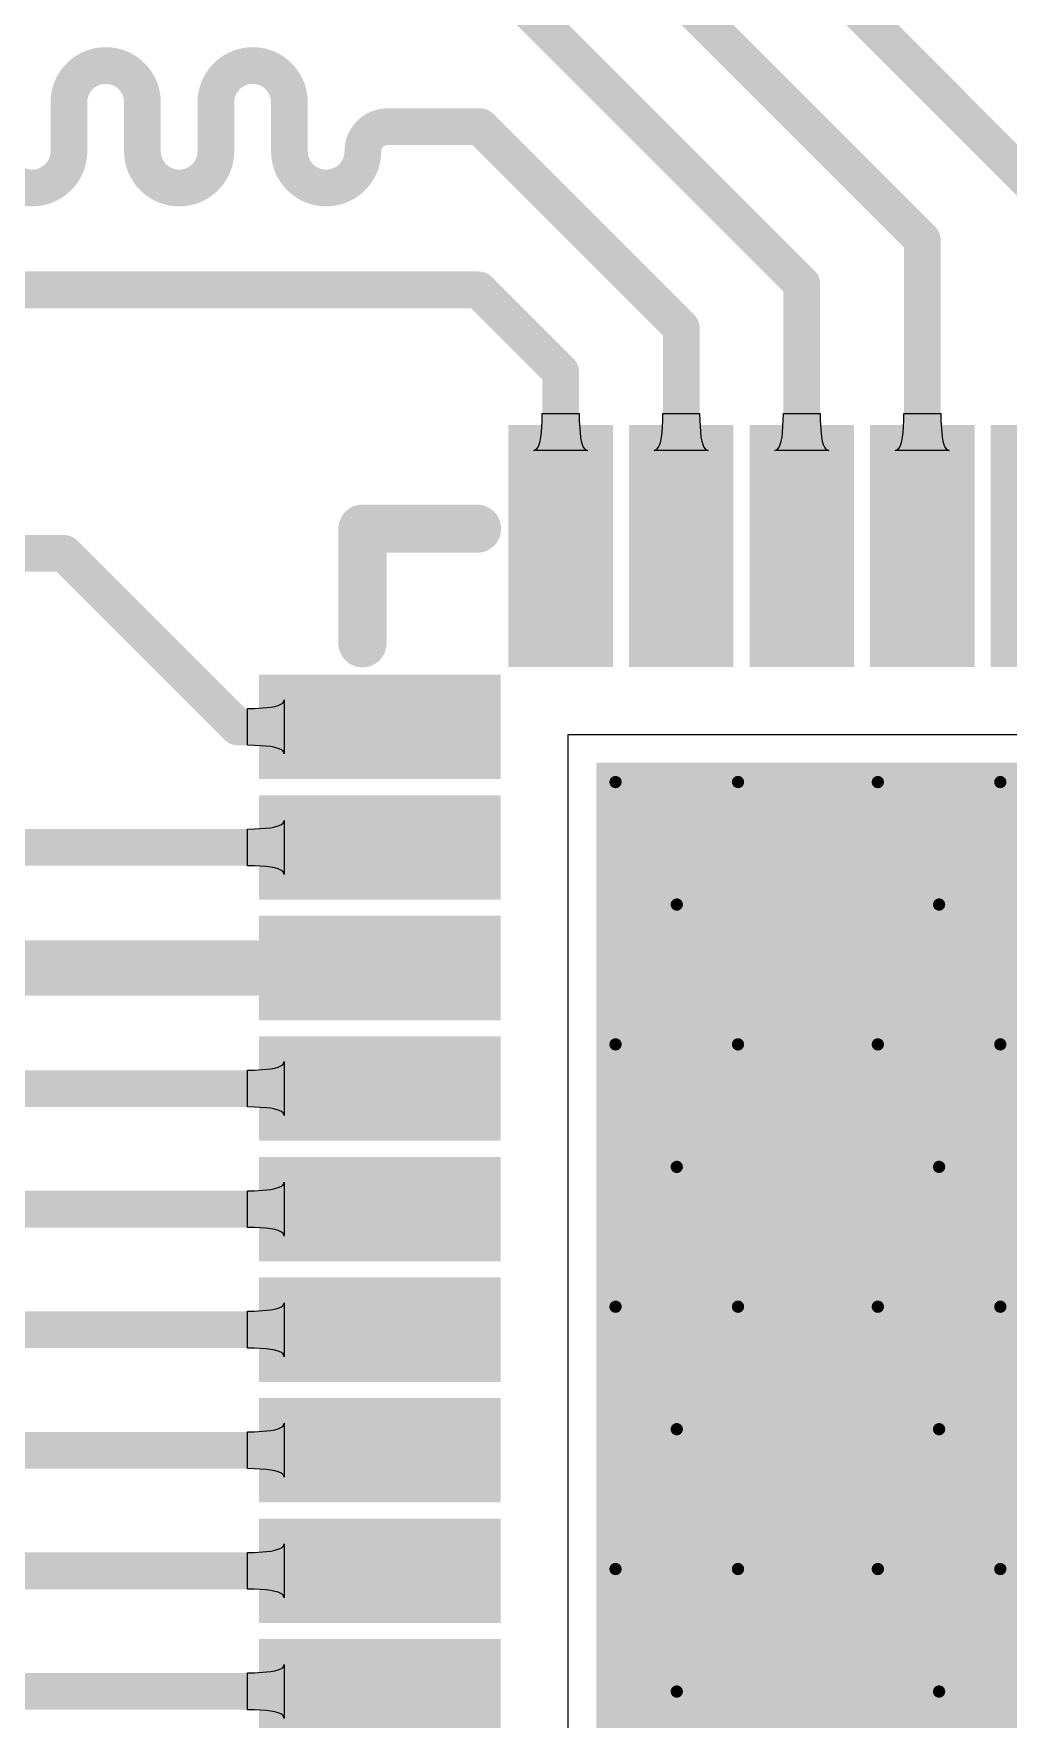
# Model space of a CAD drawing. Extents: x 75 to 173, y 40 to 188.
# Drawn here: x 116.15 to 120.19, y 144.31 to 151.3 of the extents above; entities that cross this region are included whole.
import ezdxf

# ---------------------------------------------------------------- set-up
doc = ezdxf.new("R2010")
doc.units = 0
doc.header["$MEASUREMENT"] = 0
doc.layers.get('0').update_dxf_attribs({"linetype": 'CONTINUOUS'})
for name, color, linetype in [('BottomLayer', 5, 'CONTINUOUS'), ('DRILLDRAWING', 1, 'CONTINUOUS'), ('MULTILAYER', 9, 'CONTINUOUS'), ('TopLayer', 1, 'CONTINUOUS'), ('TOPOVERLAY', 2, 'CONTINUOUS'), ('TOPPASTE', 8, 'CONTINUOUS'), ('TOPSOLDER', 216, 'CONTINUOUS'), ('ViaHoleLayer', 16, 'CONTINUOUS')]:
    doc.layers.add(name, color=color, linetype=linetype)

# ---------------------------------------------------------------- blocks, each defined once
blk = doc.blocks.new('QFN_64PIN_7')
at = {"layer": 'TOPOVERLAY', "const_width": 0.2}
for points in [[(-4.572, -4.572), (-4.572, -4.097002)], [(-4.097002, -4.572), (-4.572, -4.572)]]:
    blk.add_lwpolyline(points, dxfattribs=at)
at = {"layer": 'TOPOVERLAY', "const_width": 0.1}
for points in [[(-4.622, -4.097002, 1), (-4.522, -4.097002, 1)], [(-4.622, -4.572, 1), (-4.522, -4.572, 1)], [(-4.622, -4.572, 1), (-4.522, -4.572, 1)], [(-4.147002, -4.572, 1), (-4.047002, -4.572, 1)]]:
    blk.add_lwpolyline(points, format="xyb", close=True, dxfattribs=at)
at = {"layer": 'TOPPASTE'}
for points in [[(-3.500001, -3.500001), (3.500001, -3.500001), (-3.500001, 3.500001), (3.500001, 3.500001)], [(-4.9, -2.134997), (-4.9, -2.364994), (-4.100002, -2.134997), (-4.100002, -2.364994)], [(-4.9, -2.634996), (-4.9, -2.864993), (-4.100002, -2.634996), (-4.100002, -2.864993)], [(-4.9, -3.134995), (-4.9, -3.364992), (-4.100002, -3.134995), (-4.100002, -3.364992)], [(-4.9, -3.634994), (-4.9, -3.864991), (-4.100002, -3.634994), (-4.100002, -3.864991)], [(-3.634994, -4.100002), (-3.864991, -4.100002), (-3.634994, -4.9), (-3.864991, -4.9)], [(-3.134995, -4.100002), (-3.364992, -4.100002), (-3.134995, -4.9), (-3.364992, -4.9)], [(-2.634996, -4.100002), (-2.864993, -4.100002), (-2.634996, -4.9), (-2.864993, -4.9)], [(-2.134997, -4.100002), (-2.364994, -4.100002), (-2.134997, -4.9), (-2.364994, -4.9)], [(-1.634998, -4.100002), (-1.864995, -4.100002), (-1.634998, -4.9), (-1.864995, -4.9)], [(-1.134999, -4.100002), (-1.364996, -4.100002), (-1.134999, -4.9), (-1.364996, -4.9)], [(-0.635, -4.100002), (-0.864997, -4.100002), (-0.635, -4.9), (-0.864997, -4.9)], [(-0.135001, -4.100002), (-0.364998, -4.100002), (-0.135001, -4.9), (-0.364998, -4.9)], [(0.364998, -4.100002), (0.135001, -4.100002), (0.364998, -4.9), (0.135001, -4.9)]]:
    blk.add_solid(points, dxfattribs=at)
at = {"layer": 'TOPSOLDER'}
for points in [[(-3.601601, -3.601601), (3.601601, -3.601601), (-3.601601, 3.601601), (3.601601, 3.601601)], [(-5.0016, -1.533398), (-5.0016, -1.966595), (-3.998402, -1.533398), (-3.998402, -1.966595)], [(-5.0016, -2.033397), (-5.0016, -2.466594), (-3.998402, -2.033397), (-3.998402, -2.466594)], [(-5.0016, -2.533396), (-5.0016, -2.966593), (-3.998402, -2.533396), (-3.998402, -2.966593)], [(-5.0016, -3.033395), (-5.0016, -3.466592), (-3.998402, -3.033395), (-3.998402, -3.466592)], [(-5.0016, -3.533394), (-5.0016, -3.966591), (-3.998402, -3.533394), (-3.998402, -3.966591)], [(-3.533394, -3.998402), (-3.966591, -3.998402), (-3.533394, -5.0016), (-3.966591, -5.0016)], [(-3.033395, -3.998402), (-3.466592, -3.998402), (-3.033395, -5.0016), (-3.466592, -5.0016)], [(-2.533396, -3.998402), (-2.966593, -3.998402), (-2.533396, -5.0016), (-2.966593, -5.0016)], [(-2.033397, -3.998402), (-2.466594, -3.998402), (-2.033397, -5.0016), (-2.466594, -5.0016)], [(-1.533398, -3.998402), (-1.966595, -3.998402), (-1.533398, -5.0016), (-1.966595, -5.0016)], [(-1.033399, -3.998402), (-1.466596, -3.998402), (-1.033399, -5.0016), (-1.466596, -5.0016)], [(-0.5334, -3.998402), (-0.966597, -3.998402), (-0.5334, -5.0016), (-0.966597, -5.0016)], [(-0.033401, -3.998402), (-0.466598, -3.998402), (-0.033401, -5.0016), (-0.466598, -5.0016)], [(0.466598, -3.998402), (0.033401, -3.998402), (0.466598, -5.0016), (0.033401, -5.0016)]]:
    blk.add_solid(points, dxfattribs=at)

msp = doc.modelspace()

# ---------------------------------------------------------------- linework, layer by layer
at = {"layer": 'BottomLayer', "const_width": 0.225}
for points in [[(118.70256, 147.94102, 1), (118.92755, 147.94102, 1)], [(118.70256, 147.94102, 1), (118.92755, 147.94102, 1)], [(118.70256, 147.94102, 1), (118.92755, 147.94102, 1)], [(118.70256, 147.94102, 1), (118.92755, 147.94102, 1)], [(119.79052, 147.94102, 1), (120.01552, 147.94102, 1)], [(118.70256, 146.85306, 1), (118.92755, 146.85306, 1)], [(118.70256, 146.85306, 1), (118.92755, 146.85306, 1)], [(118.70256, 146.85306, 1), (118.92755, 146.85306, 1)], [(119.79052, 146.85306, 1), (120.01552, 146.85306, 1)], [(118.70256, 145.76509, 1), (118.92755, 145.76509, 1)], [(118.70256, 145.76509, 1), (118.92755, 145.76509, 1)], [(118.70256, 145.76509, 1), (118.92755, 145.76509, 1)], [(119.79052, 145.76509, 1), (120.01552, 145.76509, 1)], [(118.70256, 144.67712, 1), (118.92755, 144.67712, 1)], [(118.70256, 144.67712, 1), (118.92755, 144.67712, 1)], [(118.70256, 144.67712, 1), (118.92755, 144.67712, 1)], [(119.79052, 144.67712, 1), (120.01552, 144.67712, 1)]]:
    msp.add_lwpolyline(points, format="xyb", close=True, dxfattribs=at)
at = {"layer": 'DRILLDRAWING', "const_width": 0.0508}
for points in [[(118.56106, 148.19502), (119.06906, 148.19502)], [(118.56106, 148.19502), (118.81506, 147.68702)], [(118.56106, 148.19502), (119.06906, 148.19502)], [(118.56106, 148.19502), (118.81506, 147.68702)], [(118.56106, 148.19502), (119.06906, 148.19502)], [(118.56106, 148.19502), (118.81506, 147.68702)], [(118.56106, 148.19502), (119.06906, 148.19502)], [(118.56106, 148.19502), (118.81506, 147.68702)], [(118.81506, 147.68702), (119.06906, 148.19502)], [(118.81506, 147.68702), (119.06906, 148.19502)], [(118.81506, 147.68702), (119.06906, 148.19502)], [(118.81506, 147.68702), (119.06906, 148.19502)], [(119.64902, 148.19502), (120.15702, 148.19502)], [(119.64902, 148.19502), (119.90302, 147.68702)], [(119.90302, 147.68702), (120.15702, 148.19502)], [(118.56106, 147.10706), (119.06906, 147.10706)], [(118.56106, 147.10706), (118.81506, 146.59906)], [(118.56106, 147.10706), (119.06906, 147.10706)], [(118.56106, 147.10706), (118.81506, 146.59906)], [(118.56106, 147.10706), (119.06906, 147.10706)], [(118.56106, 147.10706), (118.81506, 146.59906)], [(118.81506, 146.59906), (119.06906, 147.10706)], [(118.81506, 146.59906), (119.06906, 147.10706)], [(118.81506, 146.59906), (119.06906, 147.10706)], [(119.64902, 147.10706), (120.15702, 147.10706)], [(119.64902, 147.10706), (119.90302, 146.59906)], [(119.90302, 146.59906), (120.15702, 147.10706)], [(118.56106, 146.01909), (119.06906, 146.01909)], [(118.56106, 146.01909), (118.81506, 145.51109)], [(118.56106, 146.01909), (119.06906, 146.01909)], [(118.56106, 146.01909), (118.81506, 145.51109)], [(118.56106, 146.01909), (119.06906, 146.01909)], [(118.56106, 146.01909), (118.81506, 145.51109)], [(118.81506, 145.51109), (119.06906, 146.01909)], [(118.81506, 145.51109), (119.06906, 146.01909)], [(118.81506, 145.51109), (119.06906, 146.01909)], [(119.64902, 146.01909), (120.15702, 146.01909)], [(119.64902, 146.01909), (119.90302, 145.51109)], [(119.90302, 145.51109), (120.15702, 146.01909)], [(118.56106, 144.93112), (119.06906, 144.93112)], [(118.56106, 144.93112), (118.81506, 144.42312)], [(118.56106, 144.93112), (119.06906, 144.93112)], [(118.56106, 144.93112), (118.81506, 144.42312)], [(118.56106, 144.93112), (119.06906, 144.93112)], [(118.56106, 144.93112), (118.81506, 144.42312)], [(118.81506, 144.42312), (119.06906, 144.93112)], [(118.81506, 144.42312), (119.06906, 144.93112)], [(118.81506, 144.42312), (119.06906, 144.93112)], [(119.64902, 144.93112), (120.15702, 144.93112)], [(119.64902, 144.93112), (119.90302, 144.42312)], [(119.90302, 144.42312), (120.15702, 144.93112)]]:
    msp.add_lwpolyline(points, dxfattribs=at)
at = {"layer": 'DRILLDRAWING', "const_width": 0.0254}
for points in [[(118.54836, 148.19502, 1), (118.57376, 148.19502, 1)], [(118.54836, 148.19502, 1), (118.57376, 148.19502, 1)], [(118.54836, 148.19502, 1), (118.57376, 148.19502, 1)], [(118.54836, 148.19502, 1), (118.57376, 148.19502, 1)], [(118.54836, 148.19502, 1), (118.57376, 148.19502, 1)], [(118.54836, 148.19502, 1), (118.57376, 148.19502, 1)], [(118.54836, 148.19502, 1), (118.57376, 148.19502, 1)], [(118.54836, 148.19502, 1), (118.57376, 148.19502, 1)], [(119.05636, 148.19502, 1), (119.08176, 148.19502, 1)], [(119.05636, 148.19502, 1), (119.08176, 148.19502, 1)], [(119.05636, 148.19502, 1), (119.08176, 148.19502, 1)], [(119.05636, 148.19502, 1), (119.08176, 148.19502, 1)], [(119.05636, 148.19502, 1), (119.08176, 148.19502, 1)], [(119.05636, 148.19502, 1), (119.08176, 148.19502, 1)], [(119.05636, 148.19502, 1), (119.08176, 148.19502, 1)], [(119.05636, 148.19502, 1), (119.08176, 148.19502, 1)], [(119.63632, 148.19502, 1), (119.66172, 148.19502, 1)], [(119.63632, 148.19502, 1), (119.66172, 148.19502, 1)], [(120.14432, 148.19502, 1), (120.16972, 148.19502, 1)], [(120.14432, 148.19502, 1), (120.16972, 148.19502, 1)], [(118.80236, 147.68702, 1), (118.82776, 147.68702, 1)], [(118.80236, 147.68702, 1), (118.82776, 147.68702, 1)], [(118.80236, 147.68702, 1), (118.82776, 147.68702, 1)], [(118.80236, 147.68702, 1), (118.82776, 147.68702, 1)], [(118.80236, 147.68702, 1), (118.82776, 147.68702, 1)], [(118.80236, 147.68702, 1), (118.82776, 147.68702, 1)], [(118.80236, 147.68702, 1), (118.82776, 147.68702, 1)], [(118.80236, 147.68702, 1), (118.82776, 147.68702, 1)], [(119.89032, 147.68702, 1), (119.91572, 147.68702, 1)], [(119.89032, 147.68702, 1), (119.91572, 147.68702, 1)], [(118.54836, 147.10706, 1), (118.57376, 147.10706, 1)], [(118.54836, 147.10706, 1), (118.57376, 147.10706, 1)], [(118.54836, 147.10706, 1), (118.57376, 147.10706, 1)], [(118.54836, 147.10706, 1), (118.57376, 147.10706, 1)], [(118.54836, 147.10706, 1), (118.57376, 147.10706, 1)], [(118.54836, 147.10706, 1), (118.57376, 147.10706, 1)], [(119.05636, 147.10706, 1), (119.08176, 147.10706, 1)], [(119.05636, 147.10706, 1), (119.08176, 147.10706, 1)], [(119.05636, 147.10706, 1), (119.08176, 147.10706, 1)], [(119.05636, 147.10706, 1), (119.08176, 147.10706, 1)], [(119.05636, 147.10706, 1), (119.08176, 147.10706, 1)], [(119.05636, 147.10706, 1), (119.08176, 147.10706, 1)], [(119.63632, 147.10706, 1), (119.66172, 147.10706, 1)], [(119.63632, 147.10706, 1), (119.66172, 147.10706, 1)], [(120.14432, 147.10706, 1), (120.16972, 147.10706, 1)], [(120.14432, 147.10706, 1), (120.16972, 147.10706, 1)], [(118.80236, 146.59906, 1), (118.82776, 146.59906, 1)], [(118.80236, 146.59906, 1), (118.82776, 146.59906, 1)], [(118.80236, 146.59906, 1), (118.82776, 146.59906, 1)], [(118.80236, 146.59906, 1), (118.82776, 146.59906, 1)], [(118.80236, 146.59906, 1), (118.82776, 146.59906, 1)], [(118.80236, 146.59906, 1), (118.82776, 146.59906, 1)], [(119.89032, 146.59906, 1), (119.91572, 146.59906, 1)], [(119.89032, 146.59906, 1), (119.91572, 146.59906, 1)], [(118.54836, 146.01909, 1), (118.57376, 146.01909, 1)], [(118.54836, 146.01909, 1), (118.57376, 146.01909, 1)], [(118.54836, 146.01909, 1), (118.57376, 146.01909, 1)], [(118.54836, 146.01909, 1), (118.57376, 146.01909, 1)], [(118.54836, 146.01909, 1), (118.57376, 146.01909, 1)], [(118.54836, 146.01909, 1), (118.57376, 146.01909, 1)], [(119.05636, 146.01909, 1), (119.08176, 146.01909, 1)], [(119.05636, 146.01909, 1), (119.08176, 146.01909, 1)], [(119.05636, 146.01909, 1), (119.08176, 146.01909, 1)], [(119.05636, 146.01909, 1), (119.08176, 146.01909, 1)], [(119.05636, 146.01909, 1), (119.08176, 146.01909, 1)], [(119.05636, 146.01909, 1), (119.08176, 146.01909, 1)], [(119.63632, 146.01909, 1), (119.66172, 146.01909, 1)], [(119.63632, 146.01909, 1), (119.66172, 146.01909, 1)], [(120.14432, 146.01909, 1), (120.16972, 146.01909, 1)], [(120.14432, 146.01909, 1), (120.16972, 146.01909, 1)], [(118.80236, 145.51109, 1), (118.82776, 145.51109, 1)], [(118.80236, 145.51109, 1), (118.82776, 145.51109, 1)], [(118.80236, 145.51109, 1), (118.82776, 145.51109, 1)], [(118.80236, 145.51109, 1), (118.82776, 145.51109, 1)], [(118.80236, 145.51109, 1), (118.82776, 145.51109, 1)], [(118.80236, 145.51109, 1), (118.82776, 145.51109, 1)], [(119.89032, 145.51109, 1), (119.91572, 145.51109, 1)], [(119.89032, 145.51109, 1), (119.91572, 145.51109, 1)], [(118.54836, 144.93112, 1), (118.57376, 144.93112, 1)], [(118.54836, 144.93112, 1), (118.57376, 144.93112, 1)], [(118.54836, 144.93112, 1), (118.57376, 144.93112, 1)], [(118.54836, 144.93112, 1), (118.57376, 144.93112, 1)], [(118.54836, 144.93112, 1), (118.57376, 144.93112, 1)], [(118.54836, 144.93112, 1), (118.57376, 144.93112, 1)], [(119.05636, 144.93112, 1), (119.08176, 144.93112, 1)], [(119.05636, 144.93112, 1), (119.08176, 144.93112, 1)], [(119.05636, 144.93112, 1), (119.08176, 144.93112, 1)], [(119.05636, 144.93112, 1), (119.08176, 144.93112, 1)], [(119.05636, 144.93112, 1), (119.08176, 144.93112, 1)], [(119.05636, 144.93112, 1), (119.08176, 144.93112, 1)], [(119.63632, 144.93112, 1), (119.66172, 144.93112, 1)], [(119.63632, 144.93112, 1), (119.66172, 144.93112, 1)], [(120.14432, 144.93112, 1), (120.16972, 144.93112, 1)], [(120.14432, 144.93112, 1), (120.16972, 144.93112, 1)], [(118.80236, 144.42312, 1), (118.82776, 144.42312, 1)], [(118.80236, 144.42312, 1), (118.82776, 144.42312, 1)], [(118.80236, 144.42312, 1), (118.82776, 144.42312, 1)], [(118.80236, 144.42312, 1), (118.82776, 144.42312, 1)], [(118.80236, 144.42312, 1), (118.82776, 144.42312, 1)], [(118.80236, 144.42312, 1), (118.82776, 144.42312, 1)], [(119.89032, 144.42312, 1), (119.91572, 144.42312, 1)], [(119.89032, 144.42312, 1), (119.91572, 144.42312, 1)]]:
    msp.add_lwpolyline(points, format="xyb", close=True, dxfattribs=at)
at = {"layer": 'MULTILAYER', "const_width": 0.225}
for points in [[(118.70256, 147.94102, 1), (118.92755, 147.94102, 1)], [(118.70256, 147.94102, 1), (118.92755, 147.94102, 1)], [(118.70256, 147.94102, 1), (118.92755, 147.94102, 1)], [(118.70256, 147.94102, 1), (118.92755, 147.94102, 1)], [(119.79052, 147.94102, 1), (120.01552, 147.94102, 1)], [(118.70256, 146.85306, 1), (118.92755, 146.85306, 1)], [(118.70256, 146.85306, 1), (118.92755, 146.85306, 1)], [(118.70256, 146.85306, 1), (118.92755, 146.85306, 1)], [(119.79052, 146.85306, 1), (120.01552, 146.85306, 1)], [(118.70256, 145.76509, 1), (118.92755, 145.76509, 1)], [(118.70256, 145.76509, 1), (118.92755, 145.76509, 1)], [(118.70256, 145.76509, 1), (118.92755, 145.76509, 1)], [(119.79052, 145.76509, 1), (120.01552, 145.76509, 1)], [(118.70256, 144.67712, 1), (118.92755, 144.67712, 1)], [(118.70256, 144.67712, 1), (118.92755, 144.67712, 1)], [(118.70256, 144.67712, 1), (118.92755, 144.67712, 1)], [(119.79052, 144.67712, 1), (120.01552, 144.67712, 1)]]:
    msp.add_lwpolyline(points, format="xyb", close=True, dxfattribs=at)
at = {"layer": 'TopLayer'}
for p, q in [((118.25405, 149.64545), (118.25691, 149.69422)), ((118.25691, 149.69422), (118.25727, 149.72317)), ((118.25727, 149.72317), (118.40967, 149.72317)), ((118.40967, 149.72317), (118.41002, 149.69422)), ((118.41002, 149.69422), (118.41539, 149.62564)), ((118.75405, 149.64545), (118.75691, 149.69422)), ((118.75691, 149.69422), (118.75727, 149.72317)), ((118.75727, 149.72317), (118.90967, 149.72317)), ((118.90967, 149.72317), (118.91002, 149.69422)), ((118.91002, 149.69422), (118.91539, 149.62564)), ((119.25405, 149.64545), (119.25691, 149.69422)), ((119.25691, 149.69422), (119.25726, 149.72317)), ((119.25726, 149.72317), (119.40966, 149.72317)), ((119.40966, 149.72317), (119.41002, 149.69422)), ((119.41002, 149.69422), (119.41538, 149.62564)), ((119.75405, 149.64545), (119.75691, 149.69422)), ((119.75691, 149.69422), (119.75727, 149.72317)), ((119.75727, 149.72317), (119.90967, 149.72317)), ((119.90967, 149.72317), (119.91002, 149.69422)), ((119.91002, 149.69422), (119.91539, 149.62564)), ((118.2444, 149.59516), (118.24833, 149.60887)), ((118.24833, 149.60887), (118.25155, 149.62564)), ((118.25155, 149.62564), (118.25405, 149.64545)), ((118.41539, 149.62564), (118.4186, 149.60887)), ((118.4186, 149.60887), (118.42254, 149.59516)), ((118.7444, 149.59516), (118.74833, 149.60887)), ((118.74833, 149.60887), (118.75155, 149.62564)), ((118.75155, 149.62564), (118.75405, 149.64545)), ((118.91539, 149.62564), (118.9186, 149.60887)), ((118.9186, 149.60887), (118.92254, 149.59516)), ((119.24439, 149.59516), (119.24833, 149.60887)), ((119.24833, 149.60887), (119.25154, 149.62564)), ((119.25154, 149.62564), (119.25405, 149.64545)), ((119.41538, 149.62564), (119.4186, 149.60887)), ((119.4186, 149.60887), (119.42253, 149.59516)), ((119.7444, 149.59516), (119.74833, 149.60887)), ((119.74833, 149.60887), (119.75155, 149.62564)), ((119.75155, 149.62564), (119.75405, 149.64545)), ((119.91539, 149.62564), (119.9186, 149.60887)), ((119.9186, 149.60887), (119.92254, 149.59516)), ((118.22152, 149.57077), (118.22831, 149.5723)), ((118.44542, 149.57077), (118.22152, 149.57077)), ((118.22831, 149.5723), (118.23439, 149.57687)), ((118.23439, 149.57687), (118.23975, 149.58449)), ((118.23975, 149.58449), (118.2444, 149.59516)), ((118.42254, 149.59516), (118.42719, 149.58449)), ((118.42719, 149.58449), (118.43255, 149.57687)), ((118.43255, 149.57687), (118.43863, 149.5723)), ((118.43863, 149.5723), (118.44542, 149.57077)), ((118.72152, 149.57077), (118.72831, 149.5723)), ((118.94542, 149.57077), (118.72152, 149.57077)), ((118.72831, 149.5723), (118.73439, 149.57687)), ((118.73439, 149.57687), (118.73975, 149.58449)), ((118.73975, 149.58449), (118.7444, 149.59516)), ((118.92254, 149.59516), (118.92718, 149.58449)), ((118.92718, 149.58449), (118.93255, 149.57687)), ((118.93255, 149.57687), (118.93862, 149.5723)), ((118.93862, 149.5723), (118.94542, 149.57077)), ((119.22151, 149.57077), (119.22831, 149.5723)), ((119.44542, 149.57077), (119.22151, 149.57077)), ((119.22831, 149.5723), (119.23438, 149.57687)), ((119.23438, 149.57687), (119.23975, 149.58449)), ((119.23975, 149.58449), (119.24439, 149.59516)), ((119.42253, 149.59516), (119.42718, 149.58449)), ((119.42718, 149.58449), (119.43255, 149.57687)), ((119.43255, 149.57687), (119.43862, 149.5723)), ((119.43862, 149.5723), (119.44542, 149.57077)), ((119.72151, 149.57077), (119.72831, 149.5723)), ((119.94541, 149.57077), (119.72151, 149.57077)), ((119.72831, 149.5723), (119.73438, 149.57687)), ((119.73438, 149.57687), (119.73975, 149.58449)), ((119.73975, 149.58449), (119.7444, 149.59516)), ((119.92254, 149.59516), (119.92718, 149.58449)), ((119.92718, 149.58449), (119.93254, 149.57687)), ((119.93254, 149.57687), (119.93862, 149.5723)), ((119.93862, 149.5723), (119.94541, 149.57077)), ((117.03411, 148.50001), (117.06306, 148.50037)), ((117.03411, 148.34761), (117.03411, 148.50001)), ((117.06306, 148.50037), (117.13164, 148.50573)), ((117.13164, 148.50573), (117.14841, 148.50895)), ((117.14841, 148.50895), (117.16212, 148.51288)), ((117.16212, 148.51288), (117.17279, 148.51753)), ((117.17279, 148.51753), (117.18041, 148.52289)), ((117.18041, 148.52289), (117.18498, 148.52897)), ((117.18498, 148.52897), (117.18651, 148.53576)), ((117.18651, 148.53576), (117.18651, 148.31186)), ((117.06306, 148.34726), (117.03411, 148.34761)), ((117.11183, 148.3444), (117.06306, 148.34726)), ((117.13164, 148.34189), (117.11183, 148.3444)), ((118.36446, 147.92782), (118.36446, 148.39282)), ((118.36446, 148.39282), (125.80246, 148.39282)), ((117.14841, 148.33868), (117.13164, 148.34189)), ((117.16212, 148.33474), (117.14841, 148.33868)), ((117.17279, 148.3301), (117.16212, 148.33474)), ((117.18041, 148.32473), (117.17279, 148.3301)), ((117.18498, 148.31866), (117.18041, 148.32473)), ((117.18651, 148.31186), (117.18498, 148.31866)), ((117.03411, 148.00002), (117.06306, 148.00037)), ((117.03411, 147.84762), (117.03411, 148.00002)), ((117.06306, 148.00037), (117.13164, 148.00574)), ((117.13164, 148.00574), (117.14841, 148.00895)), ((117.14841, 148.00895), (117.16212, 148.01289)), ((117.16212, 148.01289), (117.17279, 148.01753)), ((117.17279, 148.01753), (117.18041, 148.0229)), ((117.18041, 148.0229), (117.18498, 148.02897)), ((117.18498, 148.02897), (117.18651, 148.03577)), ((117.18651, 148.03577), (117.18651, 147.81186)), ((118.36446, 147.42782), (118.36446, 147.92782)), ((117.06306, 147.84726), (117.03411, 147.84762)), ((117.11183, 147.8444), (117.06306, 147.84726)), ((117.13164, 147.84189), (117.11183, 147.8444)), ((117.14841, 147.83868), (117.13164, 147.84189)), ((117.16212, 147.83474), (117.14841, 147.83868)), ((117.17279, 147.8301), (117.16212, 147.83474)), ((117.18041, 147.82473), (117.17279, 147.8301)), ((117.18498, 147.81866), (117.18041, 147.82473)), ((117.18651, 147.81186), (117.18498, 147.81866)), ((118.36446, 146.92782), (118.36446, 147.42782)), ((117.16212, 147.01288), (117.17279, 147.01753)), ((117.17279, 147.01753), (117.18041, 147.0229)), ((117.18041, 147.0229), (117.18498, 147.02898)), ((117.18498, 147.02898), (117.18651, 147.03577)), ((117.18651, 147.03577), (117.18651, 146.81187)), ((117.03411, 147.00001), (117.06306, 147.00037)), ((117.03411, 146.84761), (117.03411, 147.00001)), ((117.06306, 147.00037), (117.13164, 147.00573)), ((117.13164, 147.00573), (117.14841, 147.00895)), ((117.14841, 147.00895), (117.16212, 147.01288)), ((118.36446, 146.42782), (118.36446, 146.92782)), ((117.06306, 146.84726), (117.03411, 146.84761)), ((117.11183, 146.8444), (117.06306, 146.84726)), ((117.13164, 146.84189), (117.11183, 146.8444)), ((117.14841, 146.83868), (117.13164, 146.84189)), ((117.16212, 146.83474), (117.14841, 146.83868)), ((117.17279, 146.8301), (117.16212, 146.83474)), ((117.18041, 146.82474), (117.17279, 146.8301)), ((117.18498, 146.81866), (117.18041, 146.82474)), ((117.18651, 146.81187), (117.18498, 146.81866)), ((117.18041, 146.5229), (117.18498, 146.52898)), ((117.18498, 146.52898), (117.18651, 146.53577)), ((117.18651, 146.53577), (117.18651, 146.31187)), ((117.03411, 146.50002), (117.06306, 146.50037)), ((117.03411, 146.34762), (117.03411, 146.50002)), ((117.06306, 146.50037), (117.13164, 146.50574)), ((117.13164, 146.50574), (117.14841, 146.50895)), ((117.14841, 146.50895), (117.16212, 146.51289)), ((117.16212, 146.51289), (117.17279, 146.51753)), ((117.17279, 146.51753), (117.18041, 146.5229)), ((118.36446, 145.92782), (118.36446, 146.42782)), ((117.06306, 146.34726), (117.03411, 146.34762)), ((117.11183, 146.3444), (117.06306, 146.34726)), ((117.13164, 146.3419), (117.11183, 146.3444)), ((117.14841, 146.33868), (117.13164, 146.3419)), ((117.16212, 146.33475), (117.14841, 146.33868)), ((117.17279, 146.3301), (117.16212, 146.33475)), ((117.18041, 146.32474), (117.17279, 146.3301)), ((117.18498, 146.31866), (117.18041, 146.32474)), ((117.18651, 146.31187), (117.18498, 146.31866)), ((117.18498, 146.02898), (117.18651, 146.03577)), ((117.18651, 146.03577), (117.18651, 145.81187)), ((117.03411, 146.00002), (117.06306, 146.00037)), ((117.03411, 145.84762), (117.03411, 146.00002)), ((117.06306, 146.00037), (117.13164, 146.00574)), ((117.13164, 146.00574), (117.14841, 146.00895)), ((117.14841, 146.00895), (117.16212, 146.01289)), ((117.16212, 146.01289), (117.17279, 146.01753)), ((117.17279, 146.01753), (117.18041, 146.0229)), ((117.18041, 146.0229), (117.18498, 146.02898)), ((118.36446, 145.42782), (118.36446, 145.92782)), ((117.06306, 145.84726), (117.03411, 145.84762)), ((117.11183, 145.8444), (117.06306, 145.84726)), ((117.13164, 145.8419), (117.11183, 145.8444)), ((117.14841, 145.83868), (117.13164, 145.8419)), ((117.16212, 145.83475), (117.14841, 145.83868)), ((117.17279, 145.8301), (117.16212, 145.83475)), ((117.18041, 145.82474), (117.17279, 145.8301)), ((117.18498, 145.81866), (117.18041, 145.82474)), ((117.18651, 145.81187), (117.18498, 145.81866)), ((117.03411, 145.50002), (117.06306, 145.50038)), ((117.03411, 145.34762), (117.03411, 145.50002)), ((117.06306, 145.50038), (117.13164, 145.50574)), ((117.13164, 145.50574), (117.14841, 145.50896)), ((117.14841, 145.50896), (117.16212, 145.51289)), ((117.16212, 145.51289), (117.17279, 145.51754)), ((117.17279, 145.51754), (117.18041, 145.5229)), ((117.18041, 145.5229), (117.18498, 145.52898)), ((117.18498, 145.52898), (117.18651, 145.53577)), ((117.18651, 145.53577), (117.18651, 145.31187)), ((118.36446, 144.92782), (118.36446, 145.42782)), ((117.06306, 145.34726), (117.03411, 145.34762)), ((117.11183, 145.3444), (117.06306, 145.34726)), ((117.13164, 145.3419), (117.11183, 145.3444)), ((117.14841, 145.33868), (117.13164, 145.3419)), ((117.16212, 145.33475), (117.14841, 145.33868)), ((117.17279, 145.3301), (117.16212, 145.33475)), ((117.18041, 145.32474), (117.17279, 145.3301)), ((117.18498, 145.31866), (117.18041, 145.32474)), ((117.18651, 145.31187), (117.18498, 145.31866)), ((117.03411, 145.00002), (117.06306, 145.00038)), ((117.03411, 144.84762), (117.03411, 145.00002)), ((117.06306, 145.00038), (117.13164, 145.00574)), ((117.13164, 145.00574), (117.14841, 145.00896)), ((117.14841, 145.00896), (117.16212, 145.01289)), ((117.16212, 145.01289), (117.17279, 145.01754)), ((117.17279, 145.01754), (117.18041, 145.0229)), ((117.18041, 145.0229), (117.18498, 145.02898)), ((117.18498, 145.02898), (117.18651, 145.03577)), ((117.18651, 145.03577), (117.18651, 144.81187)), ((118.36446, 144.42782), (118.36446, 144.92782)), ((117.06306, 144.84726), (117.03411, 144.84762)), ((117.11183, 144.8444), (117.06306, 144.84726)), ((117.13164, 144.8419), (117.11183, 144.8444)), ((117.14841, 144.83868), (117.13164, 144.8419)), ((117.16212, 144.83475), (117.14841, 144.83868)), ((117.17279, 144.8301), (117.16212, 144.83475)), ((117.18041, 144.82474), (117.17279, 144.8301)), ((117.18498, 144.81866), (117.18041, 144.82474)), ((117.18651, 144.81187), (117.18498, 144.81866)), ((117.03411, 144.50002), (117.06306, 144.50038)), ((117.03411, 144.34762), (117.03411, 144.50002)), ((117.06306, 144.50038), (117.13164, 144.50574)), ((117.13164, 144.50574), (117.14841, 144.50896)), ((117.14841, 144.50896), (117.16212, 144.51289)), ((117.16212, 144.51289), (117.17279, 144.51754)), ((117.17279, 144.51754), (117.18041, 144.5229)), ((117.18041, 144.5229), (117.18498, 144.52898)), ((117.18498, 144.52898), (117.18651, 144.53577)), ((117.18651, 144.53577), (117.18651, 144.31187)), ((118.36446, 143.92782), (118.36446, 144.42782)), ((117.06306, 144.34726), (117.03411, 144.34762)), ((117.11183, 144.3444), (117.06306, 144.34726)), ((117.13164, 144.3419), (117.11183, 144.3444)), ((117.14841, 144.33868), (117.13164, 144.3419)), ((117.16212, 144.33475), (117.14841, 144.33868)), ((117.17279, 144.3301), (117.16212, 144.33475)), ((117.18041, 144.32474), (117.17279, 144.3301)), ((117.18498, 144.31866), (117.18041, 144.32474)), ((117.18651, 144.31187), (117.18498, 144.31866))]:
    msp.add_line(p, q, dxfattribs=at)
for points, const_width in [([(118.17558, 152.7842), (120.33347, 150.62631)], 0.1524), ([(118.17066, 152.10662), (119.83347, 150.44382)], 0.1524), ([(117.94536, 151.64942), (119.33346, 150.26132)], 0.1524), ([(116.29385, 150.91282), (116.29385, 151.01442)], 0.1524), ([(116.59865, 150.91282), (116.59865, 151.01442)], 0.1524), ([(116.90345, 150.91282), (116.90345, 151.01442)], 0.1524), ([(117.20825, 150.91282), (117.20825, 151.01442)], 0.1524), ([(116.29385, 150.81122), (116.29385, 150.91282)], 0.1524), ([(116.59865, 150.81122), (116.59865, 150.91282)], 0.1524), ([(116.90345, 150.81122), (116.90345, 150.91282)], 0.1524), ([(117.20825, 150.81122), (117.20825, 150.91282)], 0.1524), ([(117.61465, 150.91282), (117.81785, 150.91282)], 0.1524), ([(117.81785, 150.91282), (117.90066, 150.91282)], 0.1524), ([(117.90066, 150.91282), (117.99946, 150.91282)], 0.1524), ([(117.99946, 150.91282), (118.83347, 150.07882)], 0.1524), ([(119.83347, 149.17382), (119.83347, 150.44382)], 0.1524), ([(112.47775, 150.23642), (117.99337, 150.23642)], 0.1524), ([(117.99337, 150.23642), (118.33347, 149.89632)], 0.1524), ([(119.33346, 149.17382), (119.33346, 150.26132)], 0.1524), ([(118.83347, 149.17382), (118.83347, 150.07882)], 0.1524), ([(118.33347, 149.17382), (118.33347, 149.89632)], 0.1524), ([(116.02106, 149.14323), (116.27434, 149.14323)], 0.1524), ([(116.27434, 149.14323), (116.99376, 148.42381)], 0.1524), ([(116.99376, 148.42381), (117.58346, 148.42381)], 0.1524), ([(112.60256, 147.92382), (117.58346, 147.92382)], 0.1524), ([(111.72958, 147.42382), (117.58346, 147.42382)], 0.2286), ([(110.78986, 146.92381), (117.58346, 146.92381)], 0.1524), ([(109.96858, 146.42382), (117.58346, 146.42382)], 0.1524), ([(108.99538, 145.92382), (117.58346, 145.92382)], 0.1524), ([(107.43705, 145.42382), (117.58346, 145.42382)], 0.1524), ([(105.75406, 144.92382), (117.58346, 144.92382)], 0.1524), ([(105.01485, 144.42382), (117.58346, 144.42382)], 0.1524)]:
    msp.add_lwpolyline(points, dxfattribs=dict(at, const_width=const_width))
at = {"layer": 'TopLayer', "const_width": 0.1524}
for points in [[(116.29385, 151.01442, -0.4142136), (116.44625, 151.16682)], [(116.44625, 151.16682, -0.4142136), (116.59865, 151.01442)], [(116.90345, 151.01442, -0.4142136), (117.05585, 151.16682)], [(117.05585, 151.16682, -0.4142136), (117.20825, 151.01442)], [(117.51305, 150.81122, -0.4142136), (117.61465, 150.91282)], [(116.14145, 150.65882, -0.4142136), (115.98905, 150.81122)], [(116.29385, 150.81122, -0.4142136), (116.14145, 150.65882)], [(116.75105, 150.65882, -0.4142136), (116.59865, 150.81122)], [(116.90345, 150.81122, -0.4142136), (116.75105, 150.65882)], [(117.36065, 150.65882, -0.4142136), (117.20825, 150.81122)], [(117.51305, 150.81122, -0.4142136), (117.36065, 150.65882)]]:
    msp.add_lwpolyline(points, format="xyb", dxfattribs=at)
at = {"layer": 'TopLayer'}
for points, const_width in [([(116.40815, 151.16682, 1), (116.48435, 151.16682, 1)], 0.0762), ([(116.40815, 151.16682, 1), (116.48435, 151.16682, 1)], 0.0762), ([(117.01775, 151.16682, 1), (117.09395, 151.16682, 1)], 0.0762), ([(117.01775, 151.16682, 1), (117.09395, 151.16682, 1)], 0.0762), ([(116.25575, 151.01442, 1), (116.33195, 151.01442, 1)], 0.0762), ([(116.25575, 151.01442, 1), (116.33195, 151.01442, 1)], 0.0762), ([(116.56055, 151.01442, 1), (116.63675, 151.01442, 1)], 0.0762), ([(116.56055, 151.01442, 1), (116.63675, 151.01442, 1)], 0.0762), ([(116.86535, 151.01442, 1), (116.94155, 151.01442, 1)], 0.0762), ([(116.86535, 151.01442, 1), (116.94155, 151.01442, 1)], 0.0762), ([(117.17015, 151.01442, 1), (117.24635, 151.01442, 1)], 0.0762), ([(117.17015, 151.01442, 1), (117.24635, 151.01442, 1)], 0.0762), ([(116.25575, 150.91282, 1), (116.33195, 150.91282, 1)], 0.0762), ([(116.25575, 150.91282, 1), (116.33195, 150.91282, 1)], 0.0762), ([(116.56055, 150.91282, 1), (116.63675, 150.91282, 1)], 0.0762), ([(116.56055, 150.91282, 1), (116.63675, 150.91282, 1)], 0.0762), ([(116.86535, 150.91282, 1), (116.94155, 150.91282, 1)], 0.0762), ([(116.86535, 150.91282, 1), (116.94155, 150.91282, 1)], 0.0762), ([(117.17015, 150.91282, 1), (117.24635, 150.91282, 1)], 0.0762), ([(117.17015, 150.91282, 1), (117.24635, 150.91282, 1)], 0.0762), ([(117.57655, 150.91282, 1), (117.65275, 150.91282, 1)], 0.0762), ([(117.57655, 150.91282, 1), (117.65275, 150.91282, 1)], 0.0762), ([(117.77975, 150.91282, 1), (117.85595, 150.91282, 1)], 0.0762), ([(117.77975, 150.91282, 1), (117.85595, 150.91282, 1)], 0.0762), ([(117.86256, 150.91282, 1), (117.93876, 150.91282, 1)], 0.0762), ([(117.86256, 150.91282, 1), (117.93876, 150.91282, 1)], 0.0762), ([(117.96136, 150.91282, 1), (118.03756, 150.91282, 1)], 0.0762), ([(117.96136, 150.91282, 1), (118.03756, 150.91282, 1)], 0.0762), ([(116.25575, 150.81122, 1), (116.33195, 150.81122, 1)], 0.0762), ([(116.25575, 150.81122, 1), (116.33195, 150.81122, 1)], 0.0762), ([(116.56055, 150.81122, 1), (116.63675, 150.81122, 1)], 0.0762), ([(116.56055, 150.81122, 1), (116.63675, 150.81122, 1)], 0.0762), ([(116.86535, 150.81122, 1), (116.94155, 150.81122, 1)], 0.0762), ([(116.86535, 150.81122, 1), (116.94155, 150.81122, 1)], 0.0762), ([(117.17015, 150.81122, 1), (117.24635, 150.81122, 1)], 0.0762), ([(117.17015, 150.81122, 1), (117.24635, 150.81122, 1)], 0.0762), ([(117.47495, 150.81122, 1), (117.55115, 150.81122, 1)], 0.0762), ([(117.47495, 150.81122, 1), (117.55115, 150.81122, 1)], 0.0762), ([(116.10335, 150.65882, 1), (116.17955, 150.65882, 1)], 0.0762), ([(116.10335, 150.65882, 1), (116.17955, 150.65882, 1)], 0.0762), ([(116.71295, 150.65882, 1), (116.78915, 150.65882, 1)], 0.0762), ([(116.71295, 150.65882, 1), (116.78915, 150.65882, 1)], 0.0762), ([(117.32255, 150.65882, 1), (117.39875, 150.65882, 1)], 0.0762), ([(117.32255, 150.65882, 1), (117.39875, 150.65882, 1)], 0.0762), ([(119.79537, 150.44382, 1), (119.87157, 150.44382, 1)], 0.0762), ([(119.79537, 150.44382, 1), (119.87157, 150.44382, 1)], 0.0762), ([(117.95527, 150.23642, 1), (118.03147, 150.23642, 1)], 0.0762), ([(117.95527, 150.23642, 1), (118.03147, 150.23642, 1)], 0.0762), ([(119.29536, 150.26132, 1), (119.37156, 150.26132, 1)], 0.0762), ([(119.29536, 150.26132, 1), (119.37156, 150.26132, 1)], 0.0762), ([(118.79537, 150.07882, 1), (118.87157, 150.07882, 1)], 0.0762), ([(118.79537, 150.07882, 1), (118.87157, 150.07882, 1)], 0.0762), ([(118.29537, 149.89632, 1), (118.37157, 149.89632, 1)], 0.0762), ([(118.29537, 149.89632, 1), (118.37157, 149.89632, 1)], 0.0762), ([(116.23624, 149.14323, 1), (116.31244, 149.14323, 1)], 0.0762), ([(116.23624, 149.14323, 1), (116.31244, 149.14323, 1)], 0.0762), ([(118.29537, 149.17382, 1), (118.37157, 149.17382, 1)], 0.0762), ([(118.79537, 149.17382, 1), (118.87157, 149.17382, 1)], 0.0762), ([(119.29536, 149.17382, 1), (119.37156, 149.17382, 1)], 0.0762), ([(119.79537, 149.17382, 1), (119.87157, 149.17382, 1)], 0.0762), ([(116.95566, 148.42381, 1), (117.03186, 148.42381, 1)], 0.0762), ([(116.95566, 148.42381, 1), (117.03186, 148.42381, 1)], 0.0762), ([(117.54536, 148.42381, 1), (117.62156, 148.42381, 1)], 0.0762), ([(118.70256, 147.94102, 1), (118.92755, 147.94102, 1)], 0.225), ([(118.70256, 147.94102, 1), (118.92755, 147.94102, 1)], 0.225), ([(118.70256, 147.94102, 1), (118.92755, 147.94102, 1)], 0.225), ([(118.70256, 147.94102, 1), (118.92755, 147.94102, 1)], 0.225), ([(119.79052, 147.94102, 1), (120.01552, 147.94102, 1)], 0.225), ([(117.54536, 147.92382, 1), (117.62156, 147.92382, 1)], 0.0762), ([(117.52631, 147.42382, 1), (117.64061, 147.42382, 1)], 0.1143), ([(118.70256, 146.85306, 1), (118.92755, 146.85306, 1)], 0.225), ([(118.70256, 146.85306, 1), (118.92755, 146.85306, 1)], 0.225), ([(118.70256, 146.85306, 1), (118.92755, 146.85306, 1)], 0.225), ([(119.79052, 146.85306, 1), (120.01552, 146.85306, 1)], 0.225), ([(117.54536, 146.92381, 1), (117.62156, 146.92381, 1)], 0.0762), ([(117.54536, 146.42382, 1), (117.62156, 146.42382, 1)], 0.0762), ([(117.54536, 145.92382, 1), (117.62156, 145.92382, 1)], 0.0762), ([(118.70256, 145.76509, 1), (118.92755, 145.76509, 1)], 0.225), ([(118.70256, 145.76509, 1), (118.92755, 145.76509, 1)], 0.225), ([(118.70256, 145.76509, 1), (118.92755, 145.76509, 1)], 0.225), ([(119.79052, 145.76509, 1), (120.01552, 145.76509, 1)], 0.225), ([(117.54536, 145.42382, 1), (117.62156, 145.42382, 1)], 0.0762), ([(117.54536, 144.92382, 1), (117.62156, 144.92382, 1)], 0.0762), ([(118.70256, 144.67712, 1), (118.92755, 144.67712, 1)], 0.225), ([(118.70256, 144.67712, 1), (118.92755, 144.67712, 1)], 0.225), ([(118.70256, 144.67712, 1), (118.92755, 144.67712, 1)], 0.225), ([(119.79052, 144.67712, 1), (120.01552, 144.67712, 1)], 0.225), ([(117.54536, 144.42382, 1), (117.62156, 144.42382, 1)], 0.0762)]:
    msp.add_lwpolyline(points, format="xyb", close=True, dxfattribs=dict(at, const_width=const_width))
at = {"layer": 'ViaHoleLayer', "const_width": 0.1}
for points in [[(118.76506, 147.94102, 1), (118.86506, 147.94102, 1)], [(118.76506, 147.94102, 1), (118.86506, 147.94102, 1)], [(118.76506, 147.94102, 1), (118.86506, 147.94102, 1)], [(118.76506, 147.94102, 1), (118.86506, 147.94102, 1)], [(119.85302, 147.94102, 1), (119.95302, 147.94102, 1)], [(118.76506, 146.85306, 1), (118.86506, 146.85306, 1)], [(118.76506, 146.85306, 1), (118.86506, 146.85306, 1)], [(118.76506, 146.85306, 1), (118.86506, 146.85306, 1)], [(119.85302, 146.85306, 1), (119.95302, 146.85306, 1)], [(118.76506, 145.76509, 1), (118.86506, 145.76509, 1)], [(118.76506, 145.76509, 1), (118.86506, 145.76509, 1)], [(118.76506, 145.76509, 1), (118.86506, 145.76509, 1)], [(119.85302, 145.76509, 1), (119.95302, 145.76509, 1)], [(118.76506, 144.67712, 1), (118.86506, 144.67712, 1)], [(118.76506, 144.67712, 1), (118.86506, 144.67712, 1)], [(118.76506, 144.67712, 1), (118.86506, 144.67712, 1)], [(119.85302, 144.67712, 1), (119.95302, 144.67712, 1)]]:
    msp.add_lwpolyline(points, format="xyb", close=True, dxfattribs=at)

# ---------------------------------------------------------------- block references
at = {"rotation": 270}
msp.add_blockref('QFN_64PIN_7', (122.08346, 144.67382), dxfattribs=at)

doc.saveas('drawing.dxf')
